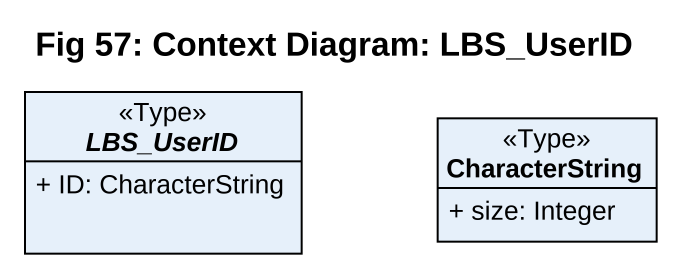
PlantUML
@startuml
title Fig 57: Context Diagram: LBS_UserID
hide circle
hide empty members
skinparam classAttributeIconSize 0
abstract class LBS_UserID <<Type>> {
  + ID: CharacterString
}
class CharacterString <<Type>> {
  + size: Integer
}
@enduml
